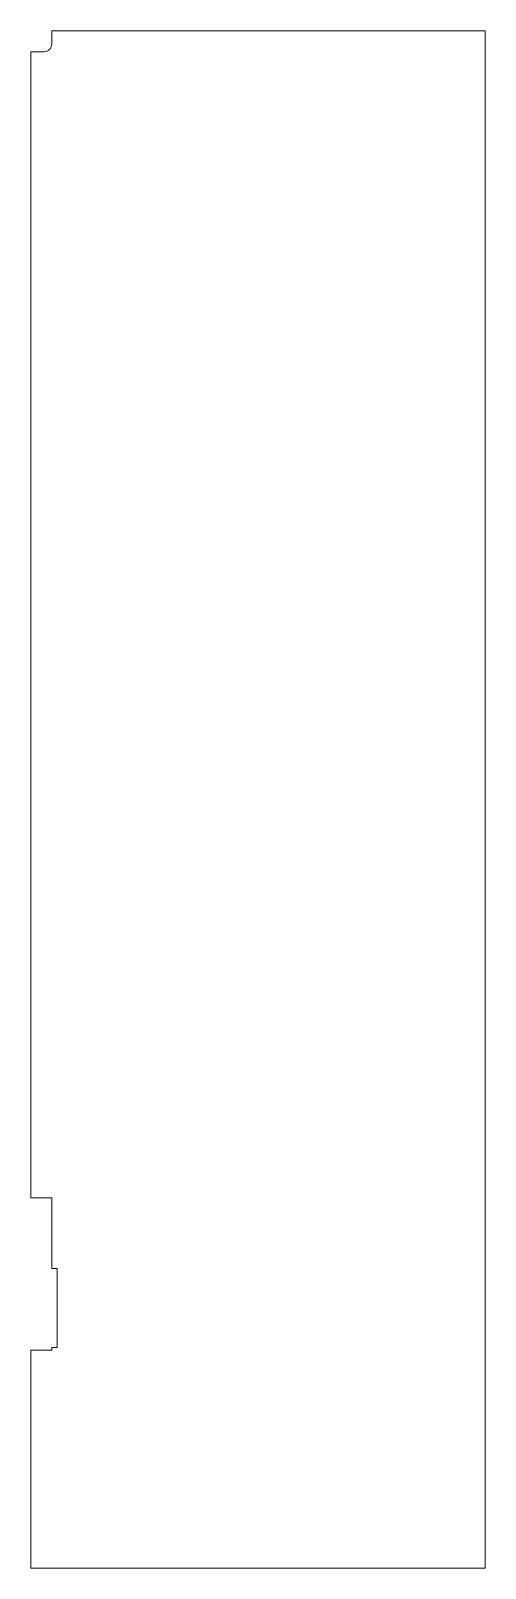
# Model space of a CAD drawing. Header units: millimetres. Extents: x -865 to 0, y -865 to 2060.
import ezdxf

# ---------------------------------------------------------------- set-up
doc = ezdxf.new("R2010")
doc.units = ezdxf.units.MM
doc.layers.add('IV_OUTER_PROFILE', color=7, linetype='Continuous', lineweight=5)

msp = doc.modelspace()

# ---------------------------------------------------------------- linework, layer by layer
at = {"layer": 'IV_OUTER_PROFILE'}
for p, q in [((-825, 2035), (-825, 2060)), ((-825, 2060), (0, 2060)), ((0, 2060), (0, -865)), ((-865, 2020), (-840, 2020)), ((-865, -160), (-865, 2020)), ((-825, -160), (-865, -160)), ((-825, -295), (-825, -160)), ((-815, -295), (-825, -295)), ((-815, -445), (-815, -295)), ((-865, -865), (-865, -450)), ((-865, -450), (-825, -450)), ((-825, -450), (-825, -445)), ((-825, -445), (-815, -445)), ((0, -865), (-865, -865))]:
    msp.add_line(p, q, dxfattribs=at)
msp.add_arc((-840, 2035), 15, 270, 0, dxfattribs=at)

doc.saveas('drawing.dxf')
